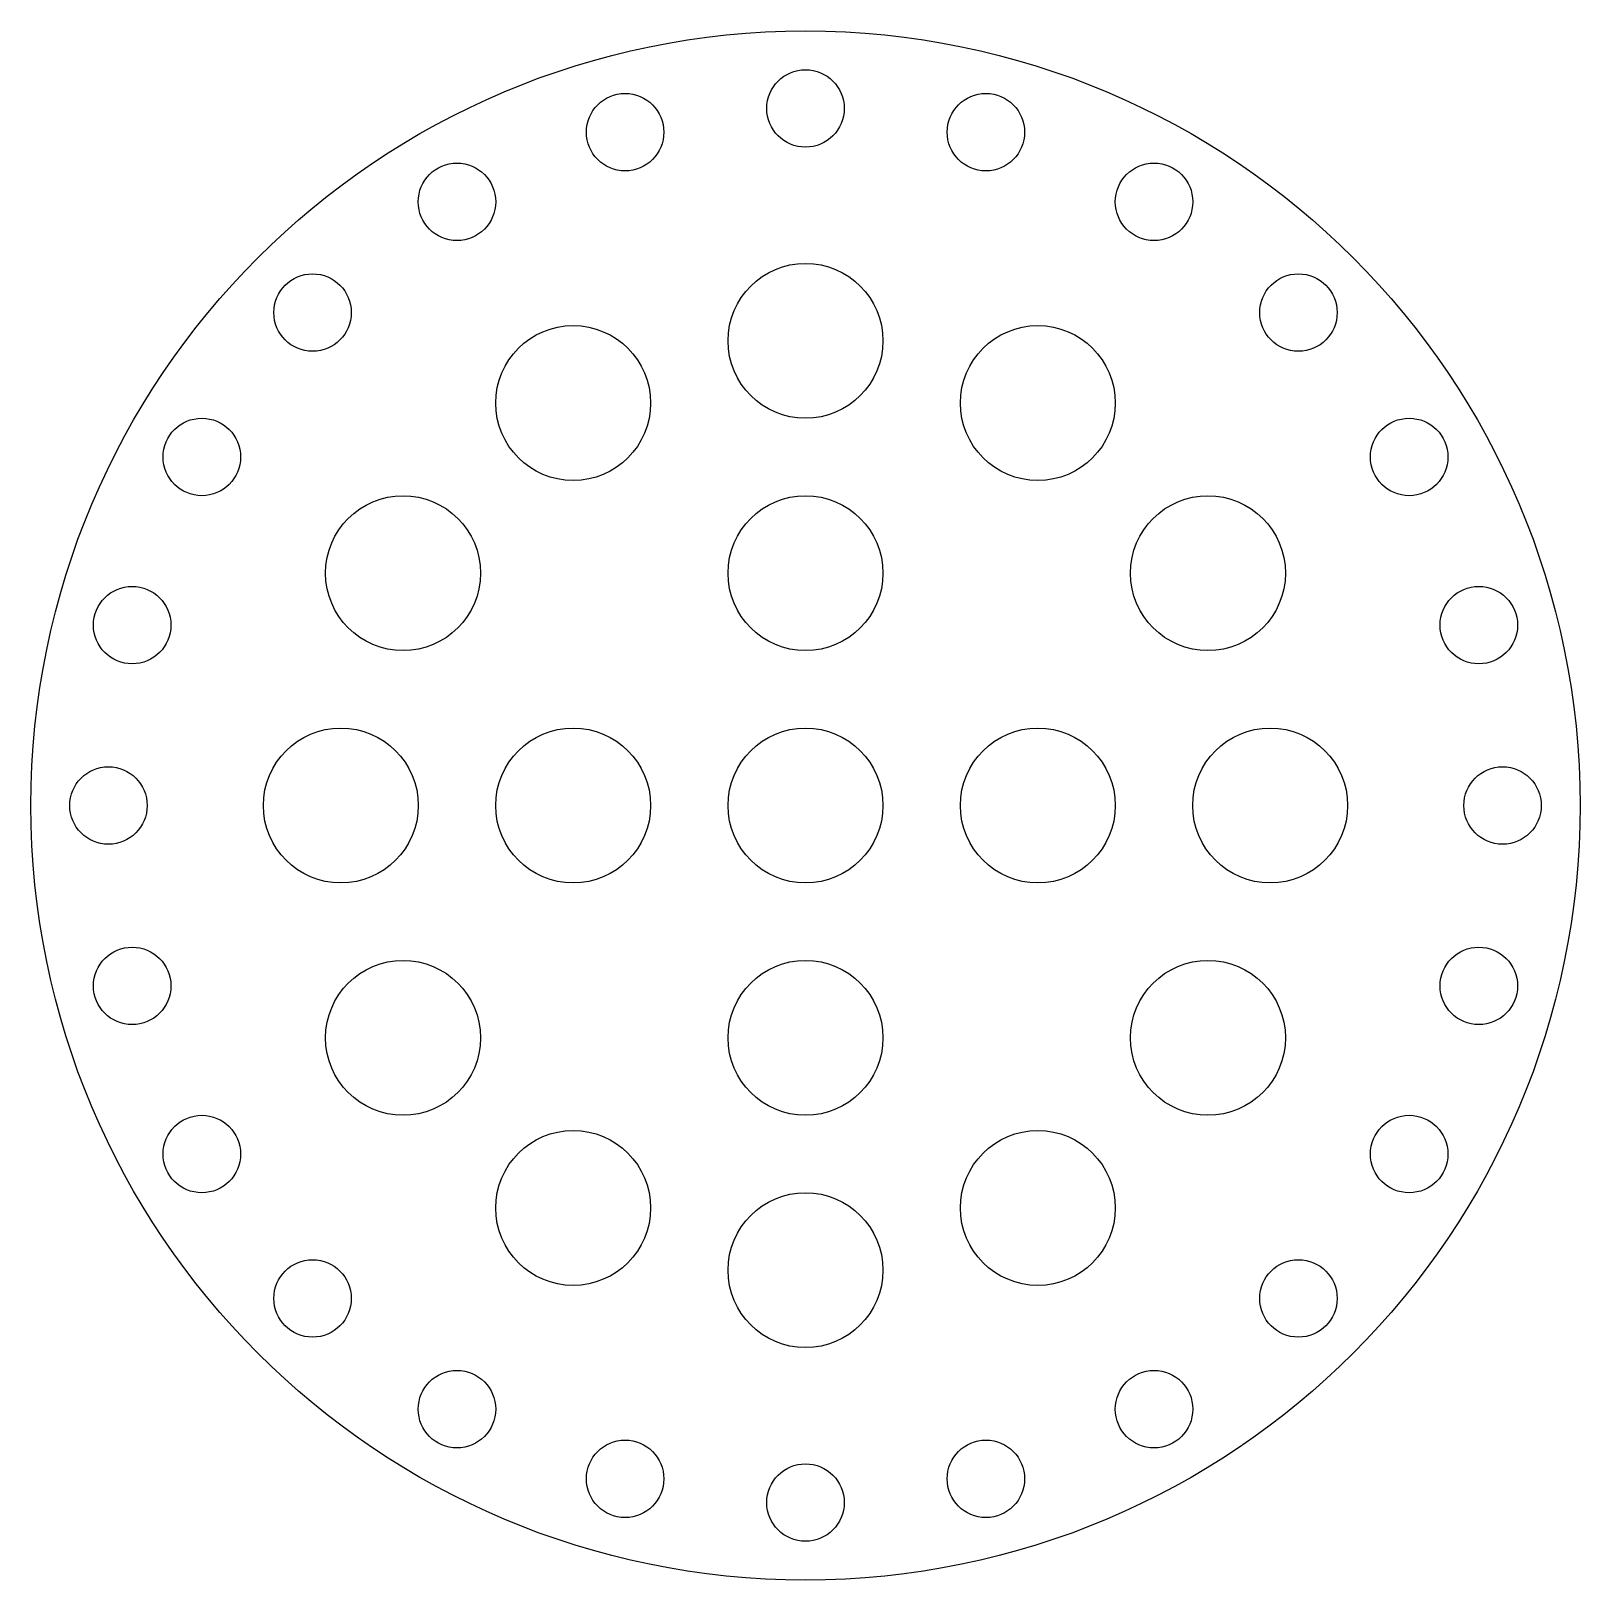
# Model space of a CAD drawing. Extents: x -50 to 50, y -50 to 50.
import ezdxf

# ---------------------------------------------------------------- set-up
doc = ezdxf.new("R2010")
doc.units = 0
doc.layers.add('Shape', color=7, linetype='CONTINUOUS')

msp = doc.modelspace()

# ---------------------------------------------------------------- linework, layer by layer
at = {"layer": 'Shape'}
for p, q in [((2.5, 45), (2.5, 45, 1)), ((2.5, 45), (2.5, 45, 1)), ((-9.1469, 43.4667), (-9.1469, 43.4667, 1)), ((-9.1469, 43.4667), (-9.1469, 43.4667, 1)), ((14.1469, 43.4667), (14.1469, 43.4667, 1)), ((14.1469, 43.4667), (14.1469, 43.4667, 1)), ((-20, 38.9711), (-20, 38.9711, 1)), ((-20, 38.9711), (-20, 38.9711, 1)), ((25, 38.9711), (25, 38.9711, 1)), ((25, 38.9711), (25, 38.9711, 1)), ((-29.3198, 31.8198), (-29.3198, 31.8198, 1)), ((-29.3198, 31.8198), (-29.3198, 31.8198, 1)), ((34.3198, 31.8198), (34.3198, 31.8198, 1)), ((34.3198, 31.8198), (34.3198, 31.8198, 1)), ((5, 30), (5, 30, 1)), ((5, 30), (5, 30, 1)), ((-10, 25.9808), (-10, 25.9808, 1)), ((-10, 25.9808), (-10, 25.9808, 1)), ((20, 25.9808), (20, 25.9808, 1)), ((20, 25.9808), (20, 25.9808, 1)), ((-36.4711, 22.5), (-36.4711, 22.5, 1)), ((-36.4711, 22.5), (-36.4711, 22.5, 1)), ((41.4711, 22.5), (41.4711, 22.5, 1)), ((41.4711, 22.5), (41.4711, 22.5, 1)), ((-20.9808, 15), (-20.9808, 15, 1)), ((-20.9808, 15), (-20.9808, 15, 1)), ((5, 15), (5, 15, 1)), ((5, 15), (5, 15, 1)), ((30.9808, 15), (30.9808, 15, 1)), ((30.9808, 15), (30.9808, 15, 1)), ((-40.9667, 11.6469), (-40.9667, 11.6469, 1)), ((-40.9667, 11.6469), (-40.9667, 11.6469, 1)), ((45.9667, 11.6469), (45.9667, 11.6469, 1)), ((45.9667, 11.6469), (45.9667, 11.6469, 1)), ((-42.5, 0), (-42.5, 0, 1)), ((-42.5, 0), (-42.5, 0, 1)), ((-25, 0), (-25, 0, 1)), ((-25, 0), (-25, 0, 1)), ((-10, 0), (-10, 0, 1)), ((-10, 0), (-10, 0, 1)), ((5, 0), (5, 0, 1)), ((5, 0), (5, 0, 1)), ((20, 0), (20, 0, 1)), ((20, 0), (20, 0, 1)), ((35, 0), (35, 0, 1)), ((35, 0), (35, 0, 1)), ((47.5, 0), (47.5, 0, 1)), ((47.5, 0), (47.5, 0, 1)), ((50, 0), (50, 0, 1)), ((50, 0), (50, 0, 1)), ((-40.9667, -11.6469), (-40.9667, -11.6469, 1)), ((-40.9667, -11.6469), (-40.9667, -11.6469, 1)), ((45.9667, -11.6469), (45.9667, -11.6469, 1)), ((45.9667, -11.6469), (45.9667, -11.6469, 1)), ((-20.9808, -15), (-20.9808, -15, 1)), ((-20.9808, -15), (-20.9808, -15, 1)), ((5, -15), (5, -15, 1)), ((5, -15), (5, -15, 1)), ((30.9808, -15), (30.9808, -15, 1)), ((30.9808, -15), (30.9808, -15, 1)), ((-36.4711, -22.5), (-36.4711, -22.5, 1)), ((-36.4711, -22.5), (-36.4711, -22.5, 1)), ((41.4711, -22.5), (41.4711, -22.5, 1)), ((41.4711, -22.5), (41.4711, -22.5, 1)), ((-10, -25.9808), (-10, -25.9808, 1)), ((-10, -25.9808), (-10, -25.9808, 1)), ((20, -25.9808), (20, -25.9808, 1)), ((20, -25.9808), (20, -25.9808, 1)), ((5, -30), (5, -30, 1)), ((5, -30), (5, -30, 1)), ((-29.3198, -31.8198), (-29.3198, -31.8198, 1)), ((-29.3198, -31.8198), (-29.3198, -31.8198, 1)), ((34.3198, -31.8198), (34.3198, -31.8198, 1)), ((34.3198, -31.8198), (34.3198, -31.8198, 1)), ((-20, -38.9711), (-20, -38.9711, 1)), ((-20, -38.9711), (-20, -38.9711, 1)), ((25, -38.9711), (25, -38.9711, 1)), ((25, -38.9711), (25, -38.9711, 1)), ((-9.1469, -43.4667), (-9.1469, -43.4667, 1)), ((-9.1469, -43.4667), (-9.1469, -43.4667, 1)), ((14.1469, -43.4667), (14.1469, -43.4667, 1)), ((14.1469, -43.4667), (14.1469, -43.4667, 1)), ((2.5, -45), (2.5, -45, 1)), ((2.5, -45), (2.5, -45, 1))]:
    msp.add_line(p, q, dxfattribs=at)
for centre, radius in [((0, 0), 50), ((0, 0), 50), ((0, 0), 50), ((0, 0), 50), ((0, 45), 2.5), ((0, 45), 2.5), ((0, 45), 2.5), ((0, 45), 2.5), ((-11.6469, 43.4667), 2.5), ((-11.6469, 43.4667), 2.5), ((-11.6469, 43.4667), 2.5), ((-11.6469, 43.4667), 2.5), ((11.6469, 43.4667), 2.5), ((11.6469, 43.4667), 2.5), ((11.6469, 43.4667), 2.5), ((11.6469, 43.4667), 2.5), ((-22.5, 38.9711), 2.5), ((-22.5, 38.9711), 2.5), ((-22.5, 38.9711), 2.5), ((-22.5, 38.9711), 2.5), ((22.5, 38.9711), 2.5), ((22.5, 38.9711), 2.5), ((22.5, 38.9711), 2.5), ((22.5, 38.9711), 2.5), ((0, 30), 5), ((0, 30), 5), ((0, 30), 5), ((0, 30), 5), ((-31.8198, 31.8198), 2.5), ((-31.8198, 31.8198), 2.5), ((-31.8198, 31.8198), 2.5), ((-31.8198, 31.8198), 2.5), ((31.8198, 31.8198), 2.5), ((31.8198, 31.8198), 2.5), ((31.8198, 31.8198), 2.5), ((31.8198, 31.8198), 2.5), ((-15, 25.9808), 5), ((-15, 25.9808), 5), ((-15, 25.9808), 5), ((-15, 25.9808), 5), ((15, 25.9808), 5), ((15, 25.9808), 5), ((15, 25.9808), 5), ((15, 25.9808), 5), ((-38.9711, 22.5), 2.5), ((-38.9711, 22.5), 2.5), ((-38.9711, 22.5), 2.5), ((-38.9711, 22.5), 2.5), ((38.9711, 22.5), 2.5), ((38.9711, 22.5), 2.5), ((38.9711, 22.5), 2.5), ((38.9711, 22.5), 2.5), ((-25.9808, 15), 5), ((-25.9808, 15), 5), ((-25.9808, 15), 5), ((-25.9808, 15), 5), ((0, 15), 5), ((0, 15), 5), ((0, 15), 5), ((0, 15), 5), ((25.9808, 15), 5), ((25.9808, 15), 5), ((25.9808, 15), 5), ((25.9808, 15), 5), ((-43.4667, 11.6469), 2.5), ((-43.4667, 11.6469), 2.5), ((-43.4667, 11.6469), 2.5), ((-43.4667, 11.6469), 2.5), ((43.4667, 11.6469), 2.5), ((43.4667, 11.6469), 2.5), ((43.4667, 11.6469), 2.5), ((43.4667, 11.6469), 2.5), ((-30, 0), 5), ((-30, 0), 5), ((-30, 0), 5), ((-30, 0), 5), ((-15, 0), 5), ((-15, 0), 5), ((-15, 0), 5), ((-15, 0), 5), ((0, 0), 5), ((0, 0), 5), ((0, 0), 5), ((0, 0), 5), ((15, 0), 5), ((15, 0), 5), ((15, 0), 5), ((15, 0), 5), ((30, 0), 5), ((30, 0), 5), ((30, 0), 5), ((30, 0), 5), ((-45, 0), 2.5), ((-45, 0), 2.5), ((-45, 0), 2.5), ((-45, 0), 2.5), ((45, 0), 2.5), ((45, 0), 2.5), ((45, 0), 2.5), ((45, 0), 2.5), ((-43.4667, -11.6469), 2.5), ((-43.4667, -11.6469), 2.5), ((-43.4667, -11.6469), 2.5), ((-43.4667, -11.6469), 2.5), ((-25.9808, -15), 5), ((-25.9808, -15), 5), ((-25.9808, -15), 5), ((-25.9808, -15), 5), ((0, -15), 5), ((0, -15), 5), ((0, -15), 5), ((0, -15), 5), ((25.9808, -15), 5), ((25.9808, -15), 5), ((25.9808, -15), 5), ((25.9808, -15), 5), ((43.4667, -11.6469), 2.5), ((43.4667, -11.6469), 2.5), ((43.4667, -11.6469), 2.5), ((43.4667, -11.6469), 2.5), ((-38.9711, -22.5), 2.5), ((-38.9711, -22.5), 2.5), ((-38.9711, -22.5), 2.5), ((-38.9711, -22.5), 2.5), ((38.9711, -22.5), 2.5), ((38.9711, -22.5), 2.5), ((38.9711, -22.5), 2.5), ((38.9711, -22.5), 2.5), ((-15, -25.9808), 5), ((-15, -25.9808), 5), ((-15, -25.9808), 5), ((-15, -25.9808), 5), ((15, -25.9808), 5), ((15, -25.9808), 5), ((15, -25.9808), 5), ((15, -25.9808), 5), ((0, -30), 5), ((0, -30), 5), ((0, -30), 5), ((0, -30), 5), ((-31.8198, -31.8198), 2.5), ((-31.8198, -31.8198), 2.5), ((-31.8198, -31.8198), 2.5), ((-31.8198, -31.8198), 2.5), ((31.8198, -31.8198), 2.5), ((31.8198, -31.8198), 2.5), ((31.8198, -31.8198), 2.5), ((31.8198, -31.8198), 2.5), ((-22.5, -38.9711), 2.5), ((-22.5, -38.9711), 2.5), ((-22.5, -38.9711), 2.5), ((-22.5, -38.9711), 2.5), ((22.5, -38.9711), 2.5), ((22.5, -38.9711), 2.5), ((22.5, -38.9711), 2.5), ((22.5, -38.9711), 2.5), ((-11.6469, -43.4667), 2.5), ((-11.6469, -43.4667), 2.5), ((-11.6469, -43.4667), 2.5), ((-11.6469, -43.4667), 2.5), ((11.6469, -43.4667), 2.5), ((11.6469, -43.4667), 2.5), ((11.6469, -43.4667), 2.5), ((11.6469, -43.4667), 2.5), ((0, -45), 2.5), ((0, -45), 2.5), ((0, -45), 2.5), ((0, -45), 2.5)]:
    msp.add_circle(centre, radius, dxfattribs=at)

doc.saveas('drawing.dxf')
